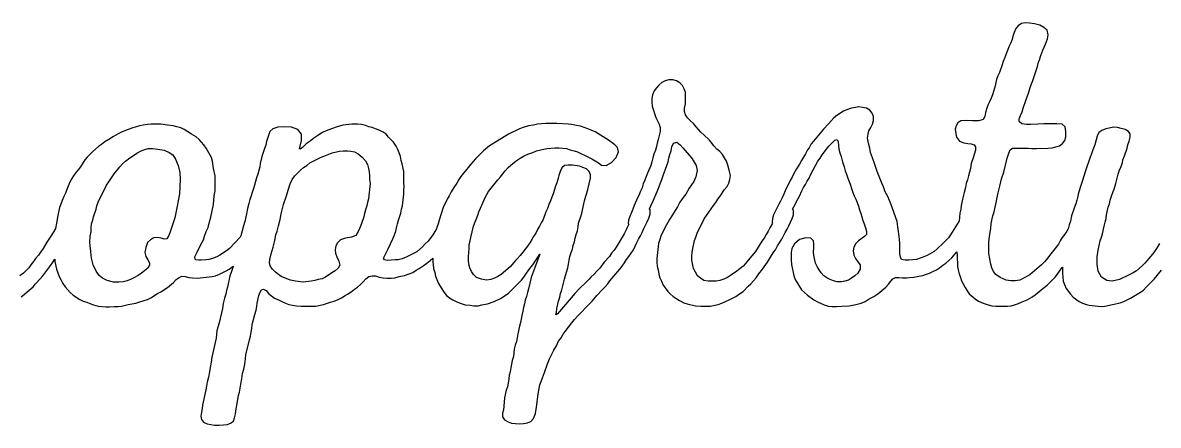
# Model space of a CAD drawing. Header units: metres. Extents: x 0 to 150, y -4 to 10.
# Drawn here: x 74.92 to 112.41, y -4.04 to 9.23 of the extents above; entities that cross this region are included whole.
import ezdxf

# ---------------------------------------------------------------- set-up
doc = ezdxf.new("R2010")
doc.units = ezdxf.units.M

msp = doc.modelspace()

# ---------------------------------------------------------------- linework, layer by layer
for p, q in [((107.713, 9.041), (107.658, 8.916)), ((107.783, 9.138), (107.713, 9.041)), ((107.894, 9.208), (107.783, 9.138)), ((108.019, 9.235), (107.894, 9.208)), ((108.158, 9.222), (108.019, 9.235)), ((108.324, 9.194), (108.158, 9.222)), ((108.505, 9.152), (108.324, 9.194)), ((108.63, 9.083), (108.505, 9.152)), ((108.741, 8.985), (108.63, 9.083)), ((107.588, 8.68), (107.533, 8.555)), ((107.616, 8.791), (107.588, 8.68)), ((107.658, 8.916), (107.616, 8.791)), ((108.685, 8.527), (108.755, 8.708)), ((108.783, 8.833), (108.741, 8.985)), ((108.755, 8.708), (108.783, 8.833)), ((107.435, 8.319), (107.394, 8.208)), ((107.477, 8.444), (107.435, 8.319)), ((107.533, 8.555), (107.477, 8.444)), ((108.533, 8.152), (108.602, 8.333)), ((108.602, 8.333), (108.685, 8.527)), ((107.297, 7.958), (107.255, 7.847)), ((107.352, 8.083), (107.297, 7.958)), ((107.394, 8.208), (107.352, 8.083)), ((108.422, 7.791), (108.463, 7.93)), ((108.463, 7.93), (108.491, 8.013)), ((108.491, 8.013), (108.533, 8.152)), ((107.172, 7.597), (107.116, 7.485)), ((107.255, 7.847), (107.172, 7.597)), ((108.269, 7.333), (108.422, 7.791)), ((95.925, 7.18), (95.841, 7.083)), ((96.022, 7.263), (95.925, 7.18)), ((96.133, 7.319), (96.022, 7.263)), ((96.258, 7.347), (96.133, 7.319)), ((96.383, 7.347), (96.258, 7.347)), ((96.508, 7.319), (96.383, 7.347)), ((96.619, 7.249), (96.508, 7.319)), ((96.703, 7.166), (96.619, 7.249)), ((96.758, 7.055), (96.703, 7.166)), ((107.074, 7.36), (107.019, 7.111)), ((107.116, 7.485), (107.074, 7.36)), ((108.185, 7.097), (108.227, 7.222)), ((108.227, 7.222), (108.269, 7.333)), ((95.716, 6.861), (95.689, 6.736)), ((95.772, 6.986), (95.716, 6.861)), ((95.841, 7.083), (95.772, 6.986)), ((96.8, 6.93), (96.758, 7.055)), ((96.8, 6.555), (96.8, 6.93)), ((106.935, 6.861), (106.894, 6.749)), ((107.019, 7.111), (106.935, 6.861)), ((108.047, 6.708), (108.13, 6.916)), ((108.13, 6.916), (108.185, 7.097)), ((95.689, 6.736), (95.689, 6.611)), ((95.689, 6.611), (95.703, 6.486)), ((95.703, 6.486), (95.828, 6.111)), ((96.772, 6.416), (96.8, 6.555)), ((96.772, 6.305), (96.772, 6.416)), ((102.288, 6.416), (102.15, 6.374)), ((102.413, 6.444), (102.288, 6.416)), ((102.525, 6.458), (102.413, 6.444)), ((102.65, 6.444), (102.525, 6.458)), ((102.775, 6.416), (102.65, 6.444)), ((102.886, 6.347), (102.775, 6.416)), ((106.741, 6.388), (106.713, 6.277)), ((106.783, 6.513), (106.741, 6.388)), ((106.838, 6.624), (106.783, 6.513)), ((106.894, 6.749), (106.838, 6.624)), ((107.922, 6.291), (107.949, 6.416)), ((107.949, 6.416), (108.047, 6.708)), ((95.828, 6.111), (95.939, 5.888)), ((96.8, 6.194), (96.772, 6.305)), ((96.869, 6.097), (96.8, 6.194)), ((96.966, 5.999), (96.869, 6.097)), ((101.705, 6.097), (101.608, 5.999)), ((101.802, 6.18), (101.705, 6.097)), ((102.025, 6.319), (101.802, 6.18)), ((102.15, 6.374), (102.025, 6.319)), ((102.969, 6.249), (102.886, 6.347)), ((103.011, 6.138), (102.969, 6.249)), ((102.983, 5.888), (103.011, 6.013)), ((103.011, 6.013), (103.011, 6.138)), ((106.074, 6.013), (105.894, 5.999)), ((106.283, 5.999), (106.074, 6.013)), ((106.63, 6.041), (106.491, 5.999)), ((106.685, 6.138), (106.63, 6.041)), ((106.713, 6.277), (106.685, 6.138)), ((107.824, 6.069), (107.866, 6.18)), ((107.824, 5.972), (107.824, 6.069)), ((107.866, 6.18), (107.922, 6.291)), ((78.316, 5.68), (78.177, 5.624)), ((78.399, 5.708), (78.316, 5.68)), ((78.552, 5.763), (78.399, 5.708)), ((78.635, 5.791), (78.552, 5.763)), ((78.774, 5.833), (78.635, 5.791)), ((78.899, 5.861), (78.774, 5.833)), ((79.038, 5.874), (78.899, 5.861)), ((79.163, 5.888), (79.038, 5.874)), ((79.482, 5.888), (79.163, 5.888)), ((79.705, 5.861), (79.482, 5.888)), ((79.885, 5.833), (79.705, 5.861)), ((80.01, 5.805), (79.885, 5.833)), ((80.135, 5.763), (80.01, 5.805)), ((80.246, 5.708), (80.135, 5.763)), ((80.496, 5.555), (80.246, 5.708)), ((83.082, 5.652), (82.971, 5.319)), ((83.179, 5.736), (83.082, 5.652)), ((83.346, 5.791), (83.179, 5.736)), ((83.568, 5.805), (83.346, 5.791)), ((83.79, 5.791), (83.568, 5.805)), ((83.999, 5.708), (83.79, 5.791)), ((84.124, 5.555), (83.999, 5.708)), ((84.943, 5.666), (84.818, 5.611)), ((85.11, 5.736), (84.943, 5.666)), ((85.304, 5.805), (85.11, 5.736)), ((85.485, 5.861), (85.304, 5.805)), ((85.79, 5.888), (85.485, 5.861)), ((85.971, 5.888), (85.79, 5.888)), ((86.11, 5.874), (85.971, 5.888)), ((86.235, 5.847), (86.11, 5.874)), ((86.346, 5.805), (86.235, 5.847)), ((86.457, 5.777), (86.346, 5.805)), ((86.568, 5.736), (86.457, 5.777)), ((86.707, 5.68), (86.568, 5.736)), ((86.818, 5.624), (86.707, 5.68)), ((91.318, 5.736), (90.957, 5.555)), ((91.443, 5.777), (91.318, 5.736)), ((91.623, 5.833), (91.443, 5.777)), ((91.79, 5.861), (91.623, 5.833)), ((91.915, 5.888), (91.79, 5.861)), ((92.179, 5.916), (91.915, 5.888)), ((92.554, 5.916), (92.179, 5.916)), ((92.943, 5.888), (92.554, 5.916)), ((93.04, 5.874), (92.943, 5.888)), ((93.207, 5.847), (93.04, 5.874)), ((93.332, 5.819), (93.207, 5.847)), ((93.582, 5.736), (93.332, 5.819)), ((93.693, 5.694), (93.582, 5.736)), ((93.818, 5.638), (93.693, 5.694)), ((94.262, 5.361), (93.818, 5.638)), ((95.939, 5.888), (95.966, 5.777)), ((95.966, 5.652), (95.939, 5.513)), ((95.966, 5.777), (95.966, 5.652)), ((97.064, 5.916), (96.966, 5.999)), ((97.161, 5.805), (97.064, 5.916)), ((97.314, 5.624), (97.161, 5.805)), ((101.358, 5.722), (101.025, 5.333)), ((101.525, 5.902), (101.358, 5.722)), ((101.608, 5.999), (101.525, 5.902)), ((102.83, 5.555), (102.858, 5.666)), ((102.858, 5.666), (102.927, 5.777)), ((102.927, 5.777), (102.983, 5.888)), ((105.741, 5.833), (105.713, 5.722)), ((105.713, 5.722), (105.727, 5.583)), ((105.797, 5.93), (105.741, 5.833)), ((105.894, 5.999), (105.797, 5.93)), ((106.491, 5.999), (106.283, 5.999)), ((107.908, 5.902), (107.824, 5.972)), ((108.06, 5.874), (107.908, 5.902)), ((108.199, 5.874), (108.06, 5.874)), ((108.435, 5.888), (108.199, 5.874)), ((108.63, 5.902), (108.435, 5.888)), ((109.06, 5.902), (108.63, 5.902)), ((109.241, 5.888), (109.06, 5.902)), ((109.338, 5.805), (109.241, 5.888)), ((109.366, 5.652), (109.338, 5.805)), ((109.366, 5.472), (109.366, 5.652)), ((110.553, 5.68), (110.456, 5.611)), ((110.678, 5.736), (110.553, 5.68)), ((110.942, 5.791), (110.678, 5.736)), ((111.067, 5.777), (110.942, 5.791)), ((111.192, 5.749), (111.067, 5.777)), ((111.317, 5.708), (111.192, 5.749)), ((111.428, 5.652), (111.317, 5.708)), ((111.484, 5.569), (111.428, 5.652)), ((77.635, 5.305), (77.524, 5.222)), ((77.76, 5.388), (77.635, 5.305)), ((77.913, 5.486), (77.76, 5.388)), ((78.066, 5.569), (77.913, 5.486)), ((78.177, 5.624), (78.066, 5.569)), ((80.649, 5.472), (80.496, 5.555)), ((80.746, 5.388), (80.649, 5.472)), ((80.899, 5.208), (80.746, 5.388)), ((82.971, 5.319), (82.943, 5.194)), ((84.082, 5.166), (84.124, 5.347)), ((84.124, 5.347), (84.124, 5.555)), ((84.415, 5.333), (84.277, 5.236)), ((84.527, 5.43), (84.415, 5.333)), ((84.665, 5.513), (84.527, 5.43)), ((84.818, 5.611), (84.665, 5.513)), ((86.915, 5.555), (86.818, 5.624)), ((86.999, 5.458), (86.915, 5.555)), ((87.165, 5.291), (86.999, 5.458)), ((87.249, 5.166), (87.165, 5.291)), ((90.582, 5.333), (90.332, 5.18)), ((90.957, 5.555), (90.582, 5.333)), ((94.471, 5.208), (94.262, 5.361)), ((95.869, 5.263), (95.841, 5.152)), ((95.897, 5.388), (95.869, 5.263)), ((95.939, 5.513), (95.897, 5.388)), ((96.355, 5.138), (96.411, 5.263)), ((96.411, 5.263), (96.522, 5.291)), ((96.522, 5.291), (96.633, 5.208)), ((97.411, 5.541), (97.314, 5.624)), ((97.591, 5.361), (97.411, 5.541)), ((97.689, 5.249), (97.591, 5.361)), ((101.025, 5.333), (100.955, 5.236)), ((101.538, 5.166), (101.733, 5.361)), ((101.733, 5.361), (101.816, 5.388)), ((101.816, 5.388), (101.844, 5.305)), ((101.844, 5.305), (101.872, 5.069)), ((102.816, 5.43), (102.83, 5.555)), ((102.844, 5.263), (102.816, 5.43)), ((102.886, 5.097), (102.844, 5.263)), ((105.727, 5.583), (105.755, 5.458)), ((105.755, 5.458), (105.852, 5.333)), ((105.852, 5.333), (105.991, 5.277)), ((105.991, 5.277), (106.13, 5.249)), ((109.255, 5.249), (109.324, 5.347)), ((109.324, 5.347), (109.366, 5.472)), ((110.359, 5.374), (110.317, 5.208)), ((110.401, 5.499), (110.359, 5.374)), ((110.456, 5.611), (110.401, 5.499)), ((111.414, 5.208), (111.456, 5.333)), ((111.456, 5.333), (111.484, 5.458)), ((111.484, 5.458), (111.484, 5.569)), ((77.232, 4.986), (77.052, 4.805)), ((77.427, 5.152), (77.232, 4.986)), ((77.524, 5.222), (77.427, 5.152)), ((78.58, 4.861), (78.691, 4.93)), ((78.691, 4.93), (78.83, 5.013)), ((78.83, 5.013), (78.955, 5.055)), ((78.955, 5.055), (79.066, 5.083)), ((79.066, 5.083), (79.205, 5.083)), ((79.205, 5.083), (79.385, 5.069)), ((79.385, 5.069), (79.594, 5.027)), ((79.594, 5.027), (79.76, 4.958)), ((79.76, 4.958), (79.871, 4.874)), ((80.982, 5.097), (80.899, 5.208)), ((81.149, 4.791), (80.982, 5.097)), ((82.86, 4.958), (82.818, 4.819)), ((82.902, 5.083), (82.86, 4.958)), ((82.943, 5.194), (82.902, 5.083)), ((84.054, 5.083), (84.082, 5.166)), ((84.082, 5.069), (84.054, 5.083)), ((84.152, 5.124), (84.082, 5.069)), ((84.277, 5.236), (84.152, 5.124)), ((84.86, 4.833), (85.138, 4.944)), ((85.138, 4.944), (85.277, 4.972)), ((85.277, 4.972), (85.374, 4.999)), ((85.374, 4.999), (85.499, 5.013)), ((85.499, 5.013), (85.638, 5.013)), ((85.638, 5.013), (85.749, 4.999)), ((85.749, 4.999), (85.874, 4.972)), ((85.874, 4.972), (85.999, 4.916)), ((85.999, 4.916), (86.124, 4.805)), ((87.304, 5.055), (87.249, 5.166)), ((87.346, 4.944), (87.304, 5.055)), ((87.388, 4.819), (87.346, 4.944)), ((90.137, 5.013), (89.873, 4.749)), ((90.332, 5.18), (90.137, 5.013)), ((91.457, 4.833), (91.596, 4.902)), ((91.596, 4.902), (91.762, 4.958)), ((91.762, 4.958), (91.887, 5.013)), ((91.887, 5.013), (92.068, 5.055)), ((92.068, 5.055), (92.234, 5.083)), ((92.234, 5.083), (92.484, 5.111)), ((92.484, 5.111), (92.623, 5.111)), ((92.623, 5.111), (92.873, 5.083)), ((92.873, 5.083), (92.998, 5.041)), ((92.998, 5.041), (93.123, 5.013)), ((93.123, 5.013), (93.234, 4.972)), ((93.234, 4.972), (93.596, 4.805)), ((94.554, 5.124), (94.471, 5.208)), ((94.512, 4.791), (94.596, 4.972)), ((94.596, 4.972), (94.554, 5.124)), ((95.758, 4.902), (95.73, 4.777)), ((95.814, 5.027), (95.758, 4.902)), ((95.841, 5.152), (95.814, 5.027)), ((96.258, 4.763), (96.286, 4.888)), ((96.286, 4.888), (96.328, 5.013)), ((96.328, 5.013), (96.355, 5.138)), ((96.633, 5.208), (96.716, 5.111)), ((96.716, 5.111), (96.939, 4.861)), ((97.744, 5.18), (97.689, 5.249)), ((97.841, 5.069), (97.744, 5.18)), ((97.939, 4.986), (97.841, 5.069)), ((98.022, 4.888), (97.939, 4.986)), ((98.161, 4.666), (98.022, 4.888)), ((100.761, 4.916), (100.705, 4.805)), ((100.83, 5.041), (100.761, 4.916)), ((100.886, 5.111), (100.83, 5.041)), ((100.955, 5.236), (100.886, 5.111)), ((101.316, 4.874), (101.455, 5.069)), ((101.455, 5.069), (101.538, 5.166)), ((101.872, 5.069), (101.9, 4.944)), ((101.9, 4.944), (101.941, 4.819)), ((102.913, 4.958), (102.886, 5.097)), ((102.983, 4.777), (102.913, 4.958)), ((106.13, 5.249), (106.241, 5.236)), ((106.241, 5.236), (106.338, 5.208)), ((106.38, 5.027), (106.297, 4.777)), ((106.338, 5.208), (106.38, 5.138)), ((106.38, 5.138), (106.38, 5.027)), ((107.422, 4.763), (107.477, 4.93)), ((107.477, 4.93), (107.519, 5.041)), ((107.519, 5.041), (107.602, 5.097)), ((107.602, 5.097), (108.116, 5.097)), ((108.116, 5.097), (108.241, 5.083)), ((108.241, 5.083), (108.394, 5.083)), ((108.394, 5.083), (108.769, 5.097)), ((108.769, 5.097), (108.908, 5.111)), ((108.908, 5.111), (109.033, 5.138)), ((109.033, 5.138), (109.158, 5.18)), ((109.158, 5.18), (109.255, 5.249)), ((110.206, 4.916), (110.164, 4.805)), ((110.248, 5.041), (110.206, 4.916)), ((110.317, 5.208), (110.248, 5.041)), ((111.303, 4.847), (111.387, 5.097)), ((111.387, 5.097), (111.414, 5.208)), ((76.969, 4.708), (76.83, 4.486)), ((77.052, 4.805), (76.969, 4.708)), ((78.121, 4.486), (78.219, 4.583)), ((78.219, 4.583), (78.316, 4.666)), ((78.316, 4.666), (78.455, 4.777)), ((78.455, 4.777), (78.58, 4.861)), ((79.871, 4.874), (79.969, 4.736)), ((79.969, 4.736), (80.052, 4.527)), ((80.052, 4.527), (80.107, 4.291)), ((81.191, 4.666), (81.149, 4.791)), ((81.219, 4.43), (81.191, 4.666)), ((82.763, 4.597), (82.749, 4.486)), ((82.818, 4.819), (82.763, 4.597)), ((84.193, 4.458), (84.304, 4.527)), ((84.304, 4.527), (84.402, 4.611)), ((84.402, 4.611), (84.527, 4.68)), ((84.527, 4.68), (84.777, 4.805)), ((84.777, 4.805), (84.86, 4.833)), ((86.124, 4.805), (86.235, 4.68)), ((86.235, 4.68), (86.304, 4.555)), ((86.304, 4.555), (86.332, 4.43)), ((87.415, 4.694), (87.388, 4.819)), ((87.443, 4.583), (87.415, 4.694)), ((87.499, 4.333), (87.443, 4.583)), ((89.721, 4.569), (89.623, 4.458)), ((89.873, 4.749), (89.721, 4.569)), ((90.943, 4.458), (91.04, 4.541)), ((91.04, 4.541), (91.207, 4.68)), ((91.207, 4.68), (91.346, 4.763)), ((91.346, 4.763), (91.457, 4.833)), ((92.804, 4.527), (92.721, 4.444)), ((92.929, 4.541), (92.804, 4.527)), ((93.068, 4.541), (92.929, 4.541)), ((93.304, 4.499), (93.068, 4.541)), ((93.596, 4.805), (93.707, 4.749)), ((93.707, 4.749), (93.929, 4.611)), ((93.929, 4.611), (94.026, 4.541)), ((94.026, 4.541), (94.179, 4.527)), ((94.179, 4.527), (94.359, 4.624)), ((94.359, 4.624), (94.512, 4.791)), ((95.661, 4.527), (95.55, 4.277)), ((95.689, 4.652), (95.661, 4.527)), ((95.73, 4.777), (95.689, 4.652)), ((96.064, 4.194), (96.189, 4.527)), ((96.189, 4.527), (96.23, 4.652)), ((96.23, 4.652), (96.258, 4.763)), ((96.939, 4.861), (97.022, 4.749)), ((97.022, 4.749), (97.161, 4.527)), ((97.161, 4.527), (97.189, 4.361)), ((98.203, 4.541), (98.161, 4.666)), ((98.244, 4.374), (98.203, 4.541)), ((100.566, 4.569), (100.469, 4.416)), ((100.636, 4.694), (100.566, 4.569)), ((100.705, 4.805), (100.636, 4.694)), ((100.941, 4.236), (101.177, 4.666)), ((101.177, 4.666), (101.247, 4.763)), ((101.247, 4.763), (101.316, 4.874)), ((101.941, 4.819), (101.983, 4.652)), ((101.983, 4.652), (102.038, 4.486)), ((103.052, 4.555), (102.983, 4.777)), ((103.136, 4.333), (103.052, 4.555)), ((106.241, 4.597), (106.213, 4.43)), ((106.297, 4.777), (106.241, 4.597)), ((107.31, 4.305), (107.366, 4.541)), ((107.366, 4.541), (107.422, 4.763)), ((110.164, 4.805), (110.012, 4.347)), ((111.178, 4.458), (111.234, 4.624)), ((111.234, 4.624), (111.248, 4.708)), ((111.248, 4.708), (111.303, 4.847)), ((76.594, 4.18), (76.524, 4.069)), ((76.677, 4.291), (76.594, 4.18)), ((76.746, 4.388), (76.677, 4.291)), ((76.83, 4.486), (76.746, 4.388)), ((77.76, 3.986), (77.899, 4.18)), ((77.899, 4.18), (77.969, 4.291)), ((77.969, 4.291), (78.052, 4.388)), ((78.052, 4.388), (78.121, 4.486)), ((80.107, 4.291), (80.121, 4.069)), ((81.274, 4.18), (81.219, 4.43)), ((81.274, 3.694), (81.274, 4.18)), ((82.679, 4.236), (82.638, 4.124)), ((82.721, 4.361), (82.679, 4.236)), ((82.749, 4.486), (82.721, 4.361)), ((83.818, 4.069), (83.902, 4.18)), ((83.902, 4.18), (84.096, 4.374)), ((84.096, 4.374), (84.193, 4.458)), ((86.332, 4.43), (86.36, 4.319)), ((86.36, 4.319), (86.374, 4.194)), ((86.374, 4.194), (86.374, 4.069)), ((87.499, 3.958), (87.499, 4.333)), ((89.387, 4.166), (89.318, 4.069)), ((89.471, 4.277), (89.387, 4.166)), ((89.623, 4.458), (89.471, 4.277)), ((90.609, 4.055), (90.693, 4.152)), ((90.693, 4.152), (90.846, 4.347)), ((90.846, 4.347), (90.943, 4.458)), ((92.623, 4.194), (92.596, 4.111)), ((92.665, 4.333), (92.623, 4.194)), ((92.721, 4.444), (92.665, 4.333)), ((93.415, 4.458), (93.304, 4.499)), ((93.54, 4.416), (93.415, 4.458)), ((93.623, 4.333), (93.54, 4.416)), ((93.665, 4.222), (93.623, 4.333)), ((93.665, 4.111), (93.665, 4.222)), ((95.508, 4.166), (95.466, 4.041)), ((95.55, 4.277), (95.508, 4.166)), ((96.022, 4.069), (96.064, 4.194)), ((97.147, 4.152), (97.078, 3.999)), ((97.189, 4.361), (97.147, 4.152)), ((98.286, 4.194), (98.244, 4.374)), ((98.272, 4.069), (98.286, 4.194)), ((100.33, 4.138), (100.261, 4.027)), ((100.386, 4.263), (100.33, 4.138)), ((100.469, 4.416), (100.386, 4.263)), ((100.886, 4.111), (100.941, 4.236)), ((102.038, 4.486), (102.08, 4.347)), ((102.08, 4.347), (102.122, 4.236)), ((102.122, 4.236), (102.163, 4.111)), ((103.288, 3.944), (103.136, 4.333)), ((106.144, 4.18), (106.116, 4.055)), ((106.185, 4.305), (106.144, 4.18)), ((106.213, 4.43), (106.185, 4.305)), ((107.241, 4.083), (107.31, 4.305)), ((109.97, 4.208), (109.776, 3.624)), ((110.012, 4.347), (109.97, 4.208)), ((111.053, 4.111), (111.095, 4.236)), ((111.095, 4.236), (111.137, 4.388)), ((111.137, 4.388), (111.178, 4.458)), ((76.441, 3.902), (76.371, 3.736)), ((76.524, 4.069), (76.441, 3.902)), ((77.413, 3.319), (77.691, 3.874)), ((77.691, 3.874), (77.76, 3.986)), ((80.121, 4.069), (80.094, 3.597)), ((82.54, 3.763), (82.499, 3.638)), ((82.568, 3.874), (82.54, 3.763)), ((82.61, 3.999), (82.568, 3.874)), ((82.638, 4.124), (82.61, 3.999)), ((83.679, 3.708), (83.749, 3.916)), ((83.749, 3.916), (83.818, 4.069)), ((86.388, 3.93), (86.332, 3.43)), ((86.374, 4.069), (86.388, 3.93)), ((87.513, 3.833), (87.499, 3.958)), ((87.499, 3.708), (87.513, 3.833)), ((89.151, 3.805), (89.068, 3.652)), ((89.248, 3.944), (89.151, 3.805)), ((89.318, 4.069), (89.248, 3.944)), ((90.304, 3.666), (90.387, 3.777)), ((90.387, 3.777), (90.609, 4.055)), ((92.512, 3.847), (92.429, 3.597)), ((92.554, 3.958), (92.512, 3.847)), ((92.596, 4.111), (92.554, 3.958)), ((93.582, 3.736), (93.665, 4.111)), ((95.369, 3.791), (95.314, 3.68)), ((95.411, 3.916), (95.369, 3.791)), ((95.466, 4.041), (95.411, 3.916)), ((95.869, 3.666), (95.939, 3.833)), ((95.939, 3.833), (95.98, 3.958)), ((95.98, 3.958), (96.022, 4.069)), ((96.925, 3.777), (96.814, 3.583)), ((97.078, 3.999), (96.925, 3.777)), ((98.091, 3.736), (98.175, 3.833)), ((98.175, 3.833), (98.23, 3.944)), ((98.23, 3.944), (98.272, 4.069)), ((100.261, 4.027), (100.094, 3.694)), ((100.65, 3.694), (100.705, 3.805)), ((100.705, 3.805), (100.761, 3.902)), ((100.761, 3.902), (100.816, 4.013)), ((100.816, 4.013), (100.886, 4.111)), ((102.163, 4.111), (102.205, 3.999)), ((102.205, 3.999), (102.247, 3.874)), ((102.247, 3.874), (102.288, 3.763)), ((102.288, 3.763), (102.33, 3.638)), ((103.344, 3.819), (103.288, 3.944)), ((103.4, 3.652), (103.344, 3.819)), ((106.047, 3.805), (106.005, 3.638)), ((106.074, 3.93), (106.047, 3.805)), ((106.116, 4.055), (106.074, 3.93)), ((107.13, 3.624), (107.185, 3.847)), ((107.185, 3.847), (107.241, 4.083)), ((110.956, 3.749), (111.012, 3.93)), ((111.012, 3.93), (111.053, 4.111)), ((76.274, 3.499), (76.219, 3.374)), ((76.33, 3.611), (76.274, 3.499)), ((76.371, 3.736), (76.33, 3.611)), ((80.094, 3.597), (80.052, 3.361)), ((81.219, 3.236), (81.246, 3.527)), ((81.246, 3.527), (81.274, 3.694)), ((82.415, 3.402), (82.388, 3.277)), ((82.457, 3.527), (82.415, 3.402)), ((82.499, 3.638), (82.457, 3.527)), ((83.527, 3.236), (83.624, 3.527)), ((83.624, 3.527), (83.679, 3.708)), ((86.332, 3.43), (86.304, 3.305)), ((87.457, 3.194), (87.499, 3.583)), ((87.499, 3.583), (87.499, 3.708)), ((88.929, 3.416), (88.804, 3.138)), ((88.998, 3.527), (88.929, 3.416)), ((89.068, 3.652), (88.998, 3.527)), ((90.109, 3.291), (90.179, 3.444)), ((90.179, 3.444), (90.248, 3.569)), ((90.248, 3.569), (90.304, 3.666)), ((92.387, 3.486), (92.346, 3.361)), ((92.429, 3.597), (92.387, 3.486)), ((93.471, 3.361), (93.512, 3.513)), ((93.512, 3.513), (93.54, 3.583)), ((93.54, 3.583), (93.582, 3.736)), ((95.216, 3.458), (95.105, 3.208)), ((95.258, 3.541), (95.216, 3.458)), ((95.314, 3.68), (95.258, 3.541)), ((95.675, 3.222), (95.744, 3.388)), ((95.744, 3.388), (95.869, 3.666)), ((96.73, 3.472), (96.619, 3.319)), ((96.814, 3.583), (96.73, 3.472)), ((97.8, 3.305), (97.869, 3.416)), ((97.869, 3.416), (97.953, 3.513)), ((97.953, 3.513), (98.091, 3.736)), ((99.997, 3.458), (99.927, 3.333)), ((100.052, 3.583), (99.997, 3.458)), ((100.094, 3.694), (100.052, 3.583)), ((100.483, 3.361), (100.566, 3.513)), ((100.566, 3.513), (100.65, 3.694)), ((102.33, 3.638), (102.372, 3.527)), ((102.372, 3.527), (102.427, 3.416)), ((102.427, 3.416), (102.469, 3.305)), ((103.483, 3.499), (103.4, 3.652)), ((103.538, 3.374), (103.483, 3.499)), ((105.963, 3.458), (105.908, 3.208)), ((106.005, 3.638), (105.963, 3.458)), ((107.074, 3.347), (107.088, 3.43)), ((107.088, 3.43), (107.13, 3.624)), ((109.72, 3.388), (109.692, 3.263)), ((109.762, 3.513), (109.72, 3.388)), ((109.776, 3.624), (109.762, 3.513)), ((110.803, 3.263), (110.831, 3.388)), ((110.831, 3.388), (110.873, 3.513)), ((110.873, 3.513), (110.928, 3.666)), ((110.928, 3.666), (110.956, 3.749)), ((76.135, 3.138), (76.08, 2.874)), ((76.177, 3.249), (76.135, 3.138)), ((76.219, 3.374), (76.177, 3.249)), ((77.26, 2.833), (77.344, 3.083)), ((77.344, 3.083), (77.371, 3.194)), ((77.371, 3.194), (77.413, 3.319)), ((80.024, 3.18), (79.941, 2.805)), ((80.052, 3.361), (80.024, 3.18)), ((81.135, 2.819), (81.219, 3.236)), ((82.346, 3.111), (82.304, 2.93)), ((82.388, 3.277), (82.346, 3.111)), ((83.457, 2.93), (83.485, 3.069)), ((83.485, 3.069), (83.527, 3.236)), ((86.235, 3.069), (86.207, 2.944)), ((86.277, 3.194), (86.235, 3.069)), ((86.304, 3.305), (86.277, 3.194)), ((87.402, 2.958), (87.429, 3.083)), ((87.429, 3.083), (87.457, 3.194)), ((88.804, 3.138), (88.665, 2.722)), ((89.984, 2.999), (90.04, 3.124)), ((90.04, 3.124), (90.109, 3.291)), ((92.248, 3.111), (92.193, 2.999)), ((92.29, 3.236), (92.248, 3.111)), ((92.346, 3.361), (92.29, 3.236)), ((93.387, 2.999), (93.415, 3.111)), ((93.415, 3.111), (93.471, 3.361)), ((95.064, 3.083), (95.022, 2.972)), ((95.105, 3.208), (95.064, 3.083)), ((95.617, 3.095), (95.675, 3.222)), ((95.637, 3.069), (95.617, 3.095)), ((95.637, 2.916), (95.637, 3.069)), ((96.466, 3.041), (96.369, 2.902)), ((96.536, 3.166), (96.466, 3.041)), ((96.619, 3.319), (96.536, 3.166)), ((97.578, 2.986), (97.647, 3.097)), ((97.647, 3.097), (97.73, 3.208)), ((97.73, 3.208), (97.8, 3.305)), ((99.816, 3.124), (99.705, 2.902)), ((99.886, 3.249), (99.816, 3.124)), ((99.927, 3.333), (99.886, 3.249)), ((100.342, 3.085), (100.427, 3.236)), ((100.369, 3.055), (100.342, 3.085)), ((100.369, 2.902), (100.369, 3.055)), ((100.427, 3.236), (100.483, 3.361)), ((102.469, 3.305), (102.511, 3.18)), ((102.511, 3.18), (102.552, 3.069)), ((102.552, 3.069), (102.594, 2.944)), ((103.58, 3.263), (103.538, 3.374)), ((103.622, 3.138), (103.58, 3.263)), ((103.747, 2.805), (103.622, 3.138)), ((105.894, 3.083), (105.866, 2.958)), ((105.908, 3.208), (105.894, 3.083)), ((106.991, 2.999), (107.033, 3.152)), ((107.033, 3.152), (107.074, 3.347)), ((109.651, 3.152), (109.553, 2.861)), ((109.692, 3.263), (109.651, 3.152)), ((110.706, 2.902), (110.762, 3.152)), ((110.762, 3.152), (110.803, 3.263)), ((76.08, 2.874), (76.038, 2.624)), ((77.191, 2.597), (77.232, 2.722)), ((77.232, 2.722), (77.26, 2.833)), ((79.941, 2.805), (79.774, 2.305)), ((81.08, 2.624), (81.135, 2.819)), ((82.249, 2.68), (82.207, 2.541)), ((82.304, 2.93), (82.249, 2.68)), ((83.36, 2.541), (83.415, 2.749)), ((83.415, 2.749), (83.457, 2.93)), ((86.179, 2.833), (86.096, 2.583)), ((86.207, 2.944), (86.179, 2.833)), ((87.29, 2.597), (87.332, 2.722)), ((87.332, 2.722), (87.402, 2.958)), ((88.665, 2.722), (88.637, 2.597)), ((89.804, 2.527), (89.859, 2.666)), ((89.859, 2.666), (89.887, 2.749)), ((89.887, 2.749), (89.943, 2.888)), ((89.943, 2.888), (89.984, 2.999)), ((92.04, 2.638), (91.984, 2.527)), ((92.109, 2.749), (92.04, 2.638)), ((92.193, 2.999), (92.109, 2.749)), ((93.276, 2.624), (93.359, 2.874)), ((93.359, 2.874), (93.387, 2.999)), ((94.925, 2.722), (94.911, 2.611)), ((94.966, 2.847), (94.925, 2.722)), ((95.022, 2.972), (94.966, 2.847)), ((95.429, 2.444), (95.54, 2.666)), ((95.54, 2.666), (95.596, 2.791)), ((95.596, 2.791), (95.637, 2.916)), ((96.272, 2.749), (96.119, 2.472)), ((96.369, 2.902), (96.272, 2.749)), ((97.189, 2.291), (97.425, 2.763)), ((97.425, 2.763), (97.494, 2.874)), ((97.494, 2.874), (97.578, 2.986)), ((99.678, 2.63), (99.661, 2.597)), ((99.677, 2.777), (99.664, 2.652)), ((99.664, 2.652), (99.678, 2.63)), ((99.705, 2.902), (99.677, 2.777)), ((100.216, 2.541), (100.328, 2.777)), ((100.328, 2.777), (100.369, 2.902)), ((102.594, 2.944), (102.622, 2.833)), ((102.622, 2.833), (102.663, 2.708)), ((102.663, 2.708), (102.705, 2.597)), ((103.788, 2.68), (103.747, 2.805)), ((103.816, 2.499), (103.788, 2.68)), ((105.83, 2.68), (105.552, 2.236)), ((105.836, 2.692), (105.83, 2.68)), ((105.866, 2.958), (105.836, 2.692)), ((106.894, 2.611), (106.949, 2.861)), ((106.949, 2.861), (106.991, 2.999)), ((109.512, 2.694), (109.47, 2.569)), ((109.553, 2.861), (109.512, 2.694)), ((110.623, 2.527), (110.664, 2.652)), ((110.664, 2.652), (110.692, 2.777)), ((110.692, 2.777), (110.706, 2.902)), ((75.926, 2.319), (75.843, 2.194)), ((75.998, 2.449), (75.926, 2.319)), ((76.038, 2.624), (75.998, 2.449)), ((77.149, 2.18), (77.177, 2.347)), ((77.177, 2.472), (77.191, 2.597)), ((77.177, 2.347), (77.177, 2.472)), ((79.774, 2.305), (79.732, 2.194)), ((80.927, 2.194), (80.982, 2.347)), ((80.982, 2.347), (81.038, 2.486)), ((81.038, 2.486), (81.08, 2.624)), ((82.207, 2.541), (82.124, 2.207)), ((83.277, 2.236), (83.318, 2.361)), ((83.318, 2.361), (83.36, 2.541)), ((85.999, 2.347), (85.915, 2.222)), ((86.054, 2.472), (85.999, 2.347)), ((86.096, 2.583), (86.054, 2.472)), ((87.193, 2.236), (87.235, 2.361)), ((87.235, 2.361), (87.263, 2.472)), ((87.263, 2.472), (87.29, 2.597)), ((88.527, 2.347), (88.457, 2.236)), ((88.578, 2.432), (88.527, 2.347)), ((88.596, 2.486), (88.578, 2.432)), ((88.637, 2.597), (88.596, 2.486)), ((89.721, 2.152), (89.804, 2.527)), ((91.859, 2.291), (91.79, 2.18)), ((91.915, 2.416), (91.859, 2.291)), ((91.984, 2.527), (91.915, 2.416)), ((93.193, 2.249), (93.234, 2.374)), ((93.234, 2.374), (93.262, 2.499)), ((93.262, 2.499), (93.276, 2.624)), ((94.776, 2.277), (94.707, 2.166)), ((94.846, 2.402), (94.776, 2.277)), ((94.873, 2.486), (94.846, 2.402)), ((94.93, 2.588), (94.873, 2.486)), ((94.911, 2.611), (94.93, 2.588)), ((95.318, 2.208), (95.373, 2.319)), ((95.373, 2.319), (95.429, 2.444)), ((96.119, 2.472), (95.994, 2.194)), ((97.147, 2.166), (97.189, 2.291)), ((99.536, 2.361), (99.466, 2.249)), ((99.591, 2.472), (99.536, 2.361)), ((99.661, 2.597), (99.591, 2.472)), ((99.98, 2.097), (100.091, 2.319)), ((100.091, 2.319), (100.161, 2.43)), ((100.161, 2.43), (100.216, 2.541)), ((102.705, 2.597), (102.747, 2.472)), ((102.747, 2.472), (102.775, 2.347)), ((102.775, 2.347), (102.775, 2.249)), ((103.844, 2.277), (103.816, 2.499)), ((103.872, 2.097), (103.844, 2.277)), ((106.824, 2.013), (106.852, 2.263)), ((106.852, 2.263), (106.88, 2.444)), ((106.88, 2.444), (106.894, 2.611)), ((109.324, 2.263), (109.241, 2.152)), ((109.394, 2.361), (109.324, 2.263)), ((109.441, 2.438), (109.394, 2.361)), ((109.47, 2.569), (109.441, 2.438)), ((110.539, 2.166), (110.567, 2.277)), ((110.567, 2.277), (110.623, 2.527)), ((75.718, 1.999), (75.593, 1.791)), ((75.801, 2.124), (75.718, 1.999)), ((75.843, 2.194), (75.801, 2.124)), ((77.135, 2.013), (77.149, 2.18)), ((77.149, 1.874), (77.135, 2.013)), ((79.038, 1.986), (78.982, 1.819)), ((79.135, 2.069), (79.038, 1.986)), ((79.246, 2.138), (79.135, 2.069)), ((79.371, 2.152), (79.246, 2.138)), ((79.496, 2.124), (79.371, 2.152)), ((79.594, 2.097), (79.496, 2.124)), ((79.677, 2.111), (79.594, 2.097)), ((79.732, 2.194), (79.677, 2.111)), ((80.677, 1.666), (80.802, 1.916)), ((80.802, 1.916), (80.885, 2.069)), ((80.885, 2.069), (80.927, 2.194)), ((81.927, 1.972), (81.746, 1.791)), ((82.094, 2.166), (81.927, 1.972)), ((82.124, 2.207), (82.094, 2.166)), ((83.193, 1.833), (83.249, 2.055)), ((83.249, 2.055), (83.277, 2.236)), ((85.318, 1.972), (85.263, 1.874)), ((85.415, 2.069), (85.318, 1.972)), ((85.582, 2.124), (85.415, 2.069)), ((85.777, 2.166), (85.582, 2.124)), ((85.915, 2.222), (85.777, 2.166)), ((86.985, 1.777), (87.138, 2.111)), ((87.138, 2.111), (87.193, 2.236)), ((88.207, 1.944), (88.124, 1.847)), ((88.304, 2.027), (88.207, 1.944)), ((88.457, 2.236), (88.304, 2.027)), ((89.665, 1.916), (89.693, 2.041)), ((89.665, 1.791), (89.665, 1.916)), ((89.693, 2.041), (89.721, 2.152)), ((91.665, 1.972), (91.582, 1.861)), ((91.734, 2.083), (91.665, 1.972)), ((91.79, 2.18), (91.734, 2.083)), ((93.068, 1.763), (93.096, 1.888)), ((93.096, 1.888), (93.137, 2.013)), ((93.137, 2.013), (93.165, 2.124)), ((93.165, 2.124), (93.193, 2.249)), ((94.651, 2.055), (94.512, 1.833)), ((94.707, 2.166), (94.651, 2.055)), ((95.137, 1.861), (95.193, 1.986)), ((95.193, 1.986), (95.248, 2.097)), ((95.248, 2.097), (95.318, 2.208)), ((95.911, 1.958), (95.855, 1.458)), ((95.953, 2.083), (95.911, 1.958)), ((95.994, 2.194), (95.953, 2.083)), ((97.05, 1.791), (97.105, 2.055)), ((97.105, 2.055), (97.147, 2.166)), ((99.328, 2.027), (99.119, 1.694)), ((99.397, 2.124), (99.328, 2.027)), ((99.466, 2.249), (99.397, 2.124)), ((99.841, 1.874), (99.98, 2.097)), ((100.4, 1.944), (100.316, 1.791)), ((100.566, 2.083), (100.4, 1.944)), ((100.775, 2.138), (100.566, 2.083)), ((100.941, 2.124), (100.775, 2.138)), ((101.025, 2.041), (100.941, 2.124)), ((101.038, 1.93), (101.025, 2.041)), ((101.038, 1.805), (101.038, 1.93)), ((102.427, 1.958), (102.358, 1.833)), ((102.511, 2.041), (102.427, 1.958)), ((102.719, 2.18), (102.511, 2.041)), ((102.775, 2.249), (102.719, 2.18)), ((103.886, 1.958), (103.872, 2.097)), ((103.886, 1.611), (103.886, 1.958)), ((105.302, 1.958), (105.108, 1.777)), ((105.483, 2.138), (105.302, 1.958)), ((105.552, 2.236), (105.483, 2.138)), ((106.824, 1.624), (106.824, 2.013)), ((109.116, 1.93), (109.047, 1.833)), ((109.172, 2.041), (109.116, 1.93)), ((109.241, 2.152), (109.172, 2.041)), ((110.428, 1.736), (110.498, 2.041)), ((110.498, 2.041), (110.539, 2.166)), ((112.456, 1.958), (112.373, 1.819)), ((75.44, 1.569), (75.343, 1.458)), ((75.51, 1.666), (75.44, 1.569)), ((75.593, 1.791), (75.51, 1.666)), ((77.163, 1.694), (77.149, 1.874)), ((77.191, 1.472), (77.163, 1.694)), ((78.982, 1.819), (78.955, 1.652)), ((78.955, 1.652), (78.982, 1.527)), ((78.982, 1.527), (79.052, 1.416)), ((80.607, 1.513), (80.677, 1.666)), ((80.621, 1.416), (80.607, 1.513)), ((81.33, 1.513), (81.191, 1.458)), ((81.427, 1.569), (81.33, 1.513)), ((81.649, 1.708), (81.427, 1.569)), ((81.746, 1.791), (81.649, 1.708)), ((83.082, 1.43), (83.124, 1.611)), ((83.124, 1.611), (83.193, 1.833)), ((85.263, 1.874), (85.235, 1.749)), ((85.235, 1.749), (85.249, 1.638)), ((85.249, 1.638), (85.29, 1.513)), ((85.29, 1.513), (85.36, 1.374)), ((86.832, 1.472), (86.985, 1.777)), ((87.693, 1.555), (87.582, 1.499)), ((87.929, 1.68), (87.693, 1.555)), ((88.124, 1.847), (87.929, 1.68)), ((89.637, 1.527), (89.665, 1.791)), ((89.637, 1.402), (89.637, 1.527)), ((91.346, 1.555), (91.248, 1.444)), ((91.429, 1.666), (91.346, 1.555)), ((91.512, 1.763), (91.429, 1.666)), ((91.582, 1.861), (91.512, 1.763)), ((91.998, 1.597), (91.818, 1.124)), ((91.832, 1.347), (91.971, 1.569)), ((91.971, 1.569), (91.998, 1.597)), ((92.957, 1.402), (92.984, 1.527)), ((92.984, 1.527), (93.026, 1.652)), ((93.026, 1.652), (93.068, 1.763)), ((94.29, 1.527), (94.123, 1.333)), ((94.359, 1.638), (94.29, 1.527)), ((94.443, 1.736), (94.359, 1.638)), ((94.512, 1.833), (94.443, 1.736)), ((94.859, 1.43), (94.929, 1.527)), ((94.929, 1.527), (95.012, 1.638)), ((95.012, 1.638), (95.082, 1.749)), ((95.082, 1.749), (95.137, 1.861)), ((97.008, 1.541), (97.022, 1.666)), ((97.008, 1.402), (97.008, 1.541)), ((97.022, 1.666), (97.05, 1.791)), ((99.119, 1.694), (98.869, 1.402)), ((99.508, 1.333), (99.647, 1.555)), ((99.647, 1.555), (99.716, 1.68)), ((99.716, 1.68), (99.772, 1.749)), ((99.772, 1.749), (99.841, 1.874)), ((100.316, 1.791), (100.288, 1.652)), ((100.288, 1.652), (100.288, 1.402)), ((101.025, 1.68), (101.038, 1.805)), ((101.038, 1.555), (101.025, 1.68)), ((101.094, 1.305), (101.038, 1.555)), ((102.358, 1.833), (102.344, 1.708)), ((102.344, 1.708), (102.358, 1.569)), ((102.358, 1.569), (102.413, 1.458)), ((103.9, 1.499), (103.886, 1.611)), ((104.677, 1.513), (104.427, 1.43)), ((104.788, 1.555), (104.677, 1.513)), ((105.011, 1.694), (104.788, 1.555)), ((105.108, 1.777), (105.011, 1.694)), ((105.594, 1.486), (105.758, 1.677)), ((105.758, 1.677), (105.769, 1.569)), ((105.769, 1.569), (105.769, 1.444)), ((106.852, 1.444), (106.824, 1.624)), ((108.866, 1.611), (108.727, 1.43)), ((109.047, 1.833), (108.866, 1.611)), ((110.401, 1.513), (110.428, 1.736)), ((110.401, 1.263), (110.401, 1.513)), ((112.22, 1.597), (111.97, 1.305)), ((112.289, 1.694), (112.22, 1.597)), ((112.373, 1.819), (112.289, 1.694)), ((75.121, 1.152), (74.94, 0.972)), ((75.19, 1.249), (75.121, 1.152)), ((75.274, 1.361), (75.19, 1.249)), ((75.343, 1.458), (75.274, 1.361)), ((75.579, 0.888), (75.815, 1.194)), ((75.815, 1.194), (75.899, 1.319)), ((75.899, 1.319), (75.975, 1.44)), ((75.975, 1.44), (75.983, 1.361)), ((75.983, 1.361), (76.038, 1.111)), ((77.246, 1.249), (77.191, 1.472)), ((77.344, 1.041), (77.246, 1.249)), ((79.052, 1.138), (78.941, 1.055)), ((79.052, 1.416), (79.107, 1.319)), ((79.107, 1.236), (79.052, 1.138)), ((79.107, 1.319), (79.107, 1.236)), ((80.732, 1.402), (80.621, 1.416)), ((80.816, 1.402), (80.732, 1.402)), ((80.969, 1.416), (80.816, 1.402)), ((81.066, 1.43), (80.969, 1.416)), ((81.191, 1.458), (81.066, 1.43)), ((81.732, 1.111), (81.866, 1.21)), ((81.866, 1.21), (81.846, 1.124)), ((83.068, 1.305), (83.082, 1.43)), ((83.096, 1.194), (83.068, 1.305)), ((83.165, 1.111), (83.096, 1.194)), ((85.332, 1.138), (85.235, 1.055)), ((85.388, 1.236), (85.332, 1.138)), ((85.36, 1.374), (85.388, 1.236)), ((86.86, 1.416), (86.832, 1.472)), ((86.957, 1.388), (86.86, 1.416)), ((87.221, 1.416), (86.957, 1.388)), ((87.318, 1.416), (87.221, 1.416)), ((87.443, 1.444), (87.318, 1.416)), ((87.582, 1.499), (87.443, 1.444)), ((88.013, 1.124), (88.138, 1.222)), ((88.138, 1.222), (88.263, 1.305)), ((88.263, 1.305), (88.374, 1.388)), ((88.374, 1.388), (88.457, 1.472)), ((88.457, 1.472), (88.457, 1.361)), ((88.457, 1.361), (88.485, 1.124)), ((89.651, 1.277), (89.637, 1.402)), ((89.679, 1.152), (89.651, 1.277)), ((89.734, 1.027), (89.679, 1.152)), ((91.012, 1.18), (90.721, 0.93)), ((91.193, 1.388), (91.012, 1.18)), ((91.248, 1.444), (91.193, 1.388)), ((91.665, 1.124), (91.762, 1.249)), ((91.762, 1.249), (91.832, 1.347)), ((92.846, 0.902), (92.915, 1.152)), ((92.915, 1.152), (92.943, 1.277)), ((92.943, 1.277), (92.957, 1.402)), ((93.971, 1.138), (93.873, 1.041)), ((94.123, 1.333), (93.971, 1.138)), ((94.637, 1.111), (94.707, 1.208)), ((94.707, 1.208), (94.79, 1.319)), ((94.79, 1.319), (94.859, 1.43)), ((95.855, 1.458), (95.855, 1.333)), ((95.855, 1.333), (95.869, 1.208)), ((95.869, 1.208), (95.897, 1.083)), ((97.064, 1.124), (97.008, 1.402)), ((98.703, 1.208), (98.605, 1.124)), ((98.786, 1.291), (98.703, 1.208)), ((98.869, 1.402), (98.786, 1.291)), ((99.341, 1.111), (99.508, 1.333)), ((100.288, 1.402), (100.302, 1.263)), ((100.302, 1.263), (100.386, 0.888)), ((101.15, 1.194), (101.094, 1.305)), ((101.219, 1.083), (101.15, 1.194)), ((102.413, 1.458), (102.497, 1.347)), ((102.497, 1.347), (102.566, 1.249)), ((102.566, 1.249), (102.566, 1.111)), ((103.941, 1.43), (103.9, 1.499)), ((104.052, 1.402), (103.941, 1.43)), ((104.177, 1.402), (104.052, 1.402)), ((104.427, 1.43), (104.177, 1.402)), ((105.094, 1.083), (105.191, 1.152)), ((105.191, 1.152), (105.302, 1.236)), ((105.302, 1.236), (105.4, 1.305)), ((105.4, 1.305), (105.497, 1.388)), ((105.497, 1.388), (105.594, 1.486)), ((105.769, 1.444), (105.783, 1.319)), ((105.783, 1.319), (105.783, 1.194)), ((105.783, 1.194), (105.811, 1.083)), ((106.88, 1.277), (106.852, 1.444)), ((106.922, 1.152), (106.88, 1.277)), ((106.977, 1.027), (106.922, 1.152)), ((108.56, 1.249), (108.172, 0.916)), ((108.658, 1.347), (108.56, 1.249)), ((108.727, 1.43), (108.658, 1.347)), ((109.158, 1.041), (109.227, 1.152)), ((109.227, 1.152), (109.248, 1.177)), ((109.248, 1.177), (109.248, 0.972)), ((110.428, 1.041), (110.401, 1.263)), ((111.887, 1.222), (111.692, 1.055)), ((111.97, 1.305), (111.887, 1.222)), ((74.94, 0.972), (74.829, 0.888)), ((75.343, 0.624), (75.496, 0.791)), ((75.496, 0.791), (75.579, 0.888)), ((76.038, 1.111), (76.121, 0.861)), ((76.121, 0.861), (76.191, 0.749)), ((77.441, 0.902), (77.344, 1.041)), ((77.552, 0.805), (77.441, 0.902)), ((77.705, 0.736), (77.552, 0.805)), ((78.496, 0.777), (78.371, 0.722)), ((78.607, 0.833), (78.496, 0.777)), ((78.732, 0.902), (78.607, 0.833)), ((78.844, 0.972), (78.732, 0.902)), ((78.941, 1.055), (78.844, 0.972)), ((79.899, 0.666), (79.982, 0.763)), ((79.982, 0.763), (80.08, 0.833)), ((80.08, 0.833), (80.177, 0.874)), ((80.177, 0.874), (80.288, 0.861)), ((80.288, 0.861), (80.399, 0.833)), ((80.399, 0.833), (80.524, 0.819)), ((80.524, 0.819), (80.677, 0.805)), ((80.677, 0.805), (81.177, 0.861)), ((81.177, 0.861), (81.288, 0.888)), ((81.288, 0.888), (81.413, 0.944)), ((81.413, 0.944), (81.635, 1.055)), ((81.635, 1.055), (81.732, 1.111)), ((81.763, 0.888), (81.679, 0.513)), ((81.804, 0.999), (81.763, 0.888)), ((81.846, 1.124), (81.804, 0.999)), ((83.263, 1.013), (83.165, 1.111)), ((83.36, 0.93), (83.263, 1.013)), ((83.457, 0.861), (83.36, 0.93)), ((83.582, 0.805), (83.457, 0.861)), ((83.763, 0.749), (83.582, 0.805)), ((84.679, 0.763), (84.568, 0.736)), ((84.804, 0.791), (84.679, 0.763)), ((84.915, 0.847), (84.804, 0.791)), ((85.124, 0.986), (84.915, 0.847)), ((85.235, 1.055), (85.124, 0.986)), ((86.165, 0.694), (86.249, 0.791)), ((86.249, 0.791), (86.346, 0.861)), ((86.346, 0.861), (86.457, 0.888)), ((86.457, 0.888), (86.568, 0.888)), ((86.568, 0.888), (86.693, 0.847)), ((86.693, 0.847), (86.818, 0.819)), ((86.818, 0.819), (86.943, 0.805)), ((86.943, 0.805), (87.082, 0.805)), ((87.082, 0.805), (87.207, 0.819)), ((87.207, 0.819), (87.346, 0.861)), ((87.346, 0.861), (87.527, 0.902)), ((87.527, 0.902), (87.679, 0.958)), ((87.679, 0.958), (87.804, 0.999)), ((87.804, 0.999), (87.915, 1.069)), ((87.915, 1.069), (88.013, 1.124)), ((88.485, 1.124), (88.526, 0.999)), ((88.526, 0.999), (88.554, 0.874)), ((88.554, 0.874), (88.596, 0.763)), ((88.596, 0.763), (88.651, 0.638)), ((89.804, 0.93), (89.734, 1.027)), ((89.901, 0.833), (89.804, 0.93)), ((90.068, 0.777), (89.901, 0.833)), ((90.234, 0.749), (90.068, 0.777)), ((90.373, 0.763), (90.234, 0.749)), ((90.498, 0.805), (90.373, 0.763)), ((90.609, 0.861), (90.498, 0.805)), ((90.721, 0.93), (90.609, 0.861)), ((91.387, 0.749), (91.471, 0.847)), ((91.471, 0.847), (91.554, 0.972)), ((91.554, 0.972), (91.665, 1.124)), ((91.707, 0.833), (91.623, 0.458)), ((91.748, 0.958), (91.707, 0.833)), ((91.818, 1.124), (91.748, 0.958)), ((92.762, 0.597), (92.804, 0.777)), ((92.804, 0.777), (92.846, 0.902)), ((93.623, 0.777), (93.526, 0.68)), ((93.679, 0.847), (93.623, 0.777)), ((93.79, 0.944), (93.679, 0.847)), ((93.873, 1.041), (93.79, 0.944)), ((94.304, 0.722), (94.637, 1.111)), ((95.897, 1.083), (95.925, 0.944)), ((95.925, 0.944), (95.953, 0.819)), ((95.953, 0.819), (96.008, 0.708)), ((97.133, 1.013), (97.064, 1.124)), ((97.203, 0.888), (97.133, 1.013)), ((97.3, 0.805), (97.203, 0.888)), ((97.411, 0.736), (97.3, 0.805)), ((98.064, 0.777), (97.939, 0.736)), ((98.189, 0.833), (98.064, 0.777)), ((98.286, 0.902), (98.189, 0.833)), ((98.494, 1.041), (98.286, 0.902)), ((98.605, 1.124), (98.494, 1.041)), ((98.966, 0.624), (99.133, 0.819)), ((99.133, 0.819), (99.23, 0.958)), ((99.23, 0.958), (99.341, 1.111)), ((100.386, 0.888), (100.427, 0.763)), ((100.427, 0.763), (100.636, 0.43)), ((101.288, 0.986), (101.219, 1.083)), ((101.372, 0.888), (101.288, 0.986)), ((101.469, 0.819), (101.372, 0.888)), ((101.58, 0.763), (101.469, 0.819)), ((101.691, 0.722), (101.58, 0.763)), ((102.288, 0.805), (102.191, 0.749)), ((102.4, 0.888), (102.288, 0.805)), ((102.497, 0.972), (102.4, 0.888)), ((102.566, 1.111), (102.497, 0.972)), ((103.58, 0.708), (103.65, 0.791)), ((103.65, 0.791), (103.733, 0.833)), ((103.733, 0.833), (103.844, 0.833)), ((103.844, 0.833), (103.969, 0.819)), ((103.969, 0.819), (104.108, 0.819)), ((104.108, 0.819), (104.205, 0.833)), ((104.205, 0.833), (104.344, 0.847)), ((104.344, 0.847), (104.511, 0.874)), ((104.511, 0.874), (104.636, 0.902)), ((104.636, 0.902), (104.733, 0.93)), ((104.733, 0.93), (104.858, 0.972)), ((104.858, 0.972), (104.969, 1.027)), ((104.969, 1.027), (105.094, 1.083)), ((105.811, 1.083), (105.838, 0.958)), ((105.838, 0.958), (105.88, 0.833)), ((105.88, 0.833), (105.922, 0.722)), ((107.047, 0.93), (106.977, 1.027)), ((107.199, 0.833), (107.047, 0.93)), ((107.394, 0.749), (107.199, 0.833)), ((108.172, 0.916), (107.838, 0.749)), ((108.741, 0.583), (109.005, 0.847)), ((109.005, 0.847), (109.088, 0.944)), ((109.088, 0.944), (109.158, 1.041)), ((109.248, 0.972), (109.276, 0.708)), ((110.539, 0.847), (110.428, 1.041)), ((110.72, 0.736), (110.539, 0.847)), ((111.137, 0.763), (110.887, 0.708)), ((111.248, 0.819), (111.137, 0.763)), ((111.345, 0.861), (111.248, 0.819)), ((111.456, 0.916), (111.345, 0.861)), ((111.581, 0.986), (111.456, 0.916)), ((111.692, 1.055), (111.581, 0.986)), ((112.012, 0.513), (112.276, 0.777)), ((112.276, 0.777), (112.526, 1.069)), ((75.065, 0.361), (75.26, 0.527)), ((75.26, 0.527), (75.343, 0.624)), ((76.191, 0.749), (76.246, 0.638)), ((76.246, 0.638), (76.316, 0.527)), ((76.316, 0.527), (76.482, 0.333)), ((77.913, 0.68), (77.705, 0.736)), ((78.094, 0.68), (77.913, 0.68)), ((78.232, 0.694), (78.094, 0.68)), ((78.371, 0.722), (78.232, 0.694)), ((79.482, 0.361), (79.705, 0.499)), ((79.705, 0.499), (79.899, 0.666)), ((81.652, 0.402), (81.624, 0.277)), ((81.679, 0.513), (81.652, 0.402)), ((82.763, 0.347), (82.804, 0.43)), ((82.804, 0.43), (82.874, 0.444)), ((82.874, 0.444), (82.957, 0.402)), ((82.957, 0.402), (83.04, 0.305)), ((83.929, 0.708), (83.763, 0.749)), ((84.179, 0.68), (83.929, 0.708)), ((84.443, 0.708), (84.179, 0.68)), ((84.568, 0.736), (84.443, 0.708)), ((85.763, 0.361), (85.874, 0.444)), ((85.874, 0.444), (85.971, 0.513)), ((85.971, 0.513), (86.068, 0.597)), ((86.068, 0.597), (86.165, 0.694)), ((88.651, 0.638), (88.735, 0.486)), ((88.735, 0.486), (88.832, 0.333)), ((90.957, 0.319), (91.387, 0.749)), ((91.623, 0.458), (91.582, 0.333)), ((92.679, 0.305), (92.721, 0.43)), ((92.721, 0.43), (92.762, 0.597)), ((93.304, 0.472), (93.151, 0.305)), ((93.526, 0.68), (93.304, 0.472)), ((93.873, 0.236), (94.054, 0.43)), ((94.054, 0.43), (94.151, 0.527)), ((94.151, 0.527), (94.234, 0.624)), ((94.234, 0.624), (94.304, 0.722)), ((96.008, 0.708), (96.064, 0.583)), ((96.064, 0.583), (96.133, 0.486)), ((96.133, 0.486), (96.216, 0.374)), ((97.55, 0.708), (97.411, 0.736)), ((97.814, 0.708), (97.55, 0.708)), ((97.939, 0.736), (97.814, 0.708)), ((98.703, 0.374), (98.869, 0.541)), ((98.869, 0.541), (98.966, 0.624)), ((100.636, 0.43), (100.733, 0.333)), ((101.816, 0.694), (101.691, 0.722)), ((101.955, 0.694), (101.816, 0.694)), ((102.066, 0.708), (101.955, 0.694)), ((102.191, 0.749), (102.066, 0.708)), ((103.15, 0.291), (103.288, 0.402)), ((103.288, 0.402), (103.413, 0.513)), ((103.413, 0.513), (103.511, 0.611)), ((103.511, 0.611), (103.58, 0.708)), ((105.922, 0.722), (106.033, 0.499)), ((106.033, 0.499), (106.102, 0.388)), ((106.102, 0.388), (106.172, 0.291)), ((107.547, 0.722), (107.394, 0.749)), ((107.685, 0.722), (107.547, 0.722)), ((107.838, 0.749), (107.685, 0.722)), ((108.352, 0.263), (108.547, 0.43)), ((108.547, 0.43), (108.741, 0.583)), ((109.276, 0.708), (109.317, 0.597)), ((109.317, 0.597), (109.373, 0.472)), ((109.373, 0.472), (109.512, 0.277)), ((110.887, 0.708), (110.72, 0.736)), ((111.831, 0.347), (111.928, 0.416)), ((111.928, 0.416), (112.012, 0.513)), ((74.871, 0.194), (74.982, 0.277)), ((74.982, 0.277), (75.065, 0.361)), ((76.482, 0.333), (76.58, 0.249)), ((76.58, 0.249), (76.802, 0.111)), ((76.802, 0.111), (76.913, 0.055)), ((76.913, 0.055), (77.038, 0.013)), ((77.038, 0.013), (77.135, -0.028)), ((78.649, -0.014), (78.788, 0.027)), ((78.788, 0.027), (79.038, 0.111)), ((79.038, 0.111), (79.149, 0.166)), ((79.149, 0.166), (79.371, 0.305)), ((79.371, 0.305), (79.482, 0.361)), ((81.582, 0.152), (81.541, -0.028)), ((81.624, 0.277), (81.582, 0.152)), ((82.665, -0.014), (82.721, 0.236)), ((82.721, 0.236), (82.763, 0.347)), ((83.04, 0.305), (83.138, 0.222)), ((83.138, 0.222), (83.235, 0.152)), ((83.235, 0.152), (83.36, 0.097)), ((83.36, 0.097), (83.471, 0.041)), ((83.471, 0.041), (83.596, -0.014)), ((84.985, -0.014), (85.068, 0.013)), ((85.068, 0.013), (85.207, 0.055)), ((85.207, 0.055), (85.332, 0.111)), ((85.332, 0.111), (85.443, 0.166)), ((85.443, 0.166), (85.568, 0.236)), ((85.568, 0.236), (85.638, 0.277)), ((85.638, 0.277), (85.763, 0.361)), ((88.832, 0.333), (88.915, 0.236)), ((88.915, 0.236), (89.012, 0.166)), ((89.012, 0.166), (89.123, 0.097)), ((89.123, 0.097), (89.234, 0.041)), ((89.234, 0.041), (89.359, -0.014)), ((90.262, -0.042), (90.484, 0.041)), ((90.484, 0.041), (90.693, 0.138)), ((90.693, 0.138), (90.846, 0.236)), ((90.846, 0.236), (90.957, 0.319)), ((91.512, 0.083), (91.484, -0.042)), ((91.554, 0.208), (91.512, 0.083)), ((91.582, 0.333), (91.554, 0.208)), ((92.554, -0.195), (92.609, 0.055)), ((92.609, 0.055), (92.651, 0.18)), ((92.651, 0.18), (92.679, 0.305)), ((93.151, 0.305), (92.846, -0.056)), ((93.637, -0.042), (93.721, 0.055)), ((93.721, 0.055), (93.873, 0.236)), ((96.216, 0.374), (96.3, 0.291)), ((96.3, 0.291), (96.397, 0.208)), ((96.397, 0.208), (96.605, 0.069)), ((96.605, 0.069), (96.744, 0)), ((96.744, 0), (96.855, -0.042)), ((98.008, -0.014), (98.119, 0.041)), ((98.119, 0.041), (98.244, 0.097)), ((98.244, 0.097), (98.466, 0.208)), ((98.466, 0.208), (98.591, 0.291)), ((98.591, 0.291), (98.703, 0.374)), ((100.733, 0.333), (100.83, 0.249)), ((100.83, 0.249), (101.038, 0.097)), ((101.038, 0.097), (101.163, 0.027)), ((101.163, 0.027), (101.386, -0.07)), ((102.608, -0.014), (102.733, 0.041)), ((102.733, 0.041), (102.872, 0.124)), ((102.872, 0.124), (103.025, 0.208)), ((103.025, 0.208), (103.15, 0.291)), ((106.172, 0.291), (106.366, 0.124)), ((106.366, 0.124), (106.477, 0.055)), ((106.477, 0.055), (106.63, -0.014)), ((107.797, -0.028), (107.922, 0.027)), ((107.922, 0.027), (108.088, 0.097)), ((108.088, 0.097), (108.241, 0.18)), ((108.241, 0.18), (108.352, 0.263)), ((109.512, 0.277), (109.609, 0.18)), ((109.609, 0.18), (109.803, 0.041)), ((109.803, 0.041), (109.914, -0.014)), ((110.651, -0.112), (111.151, 0)), ((111.151, 0), (111.276, 0.041)), ((111.276, 0.041), (111.498, 0.152)), ((111.498, 0.152), (111.72, 0.277)), ((111.72, 0.277), (111.831, 0.347)), ((77.135, -0.028), (77.26, -0.07)), ((77.26, -0.07), (77.413, -0.112)), ((77.413, -0.112), (77.663, -0.139)), ((77.663, -0.139), (77.788, -0.139)), ((77.788, -0.139), (77.941, -0.125)), ((77.941, -0.125), (78.066, -0.125)), ((78.066, -0.125), (78.177, -0.112)), ((78.177, -0.112), (78.316, -0.084)), ((78.316, -0.084), (78.399, -0.056)), ((78.399, -0.056), (78.649, -0.014)), ((81.485, -0.334), (81.402, -0.667)), ((81.513, -0.195), (81.485, -0.334)), ((81.541, -0.028), (81.513, -0.195)), ((82.582, -0.389), (82.624, -0.25)), ((82.624, -0.25), (82.652, -0.125)), ((82.652, -0.125), (82.665, -0.014)), ((83.596, -0.014), (83.707, -0.056)), ((83.707, -0.056), (83.832, -0.084)), ((83.832, -0.084), (83.957, -0.098)), ((83.957, -0.098), (84.11, -0.112)), ((84.11, -0.112), (84.596, -0.112)), ((84.596, -0.112), (84.846, -0.056)), ((84.846, -0.056), (84.985, -0.014)), ((89.359, -0.014), (89.526, -0.07)), ((89.526, -0.07), (89.693, -0.084)), ((89.693, -0.084), (89.818, -0.098)), ((89.818, -0.098), (89.957, -0.098)), ((89.957, -0.098), (90.082, -0.07)), ((90.082, -0.07), (90.262, -0.042)), ((91.429, -0.278), (91.401, -0.417)), ((91.457, -0.153), (91.429, -0.278)), ((91.484, -0.042), (91.457, -0.153)), ((92.526, -0.403), (92.54, -0.32)), ((92.582, -0.362), (92.526, -0.403)), ((92.54, -0.32), (92.554, -0.195)), ((92.846, -0.056), (92.582, -0.362)), ((93.248, -0.431), (93.637, -0.042)), ((96.855, -0.042), (97.133, -0.098)), ((97.133, -0.098), (97.314, -0.112)), ((97.314, -0.112), (97.633, -0.112)), ((97.633, -0.112), (97.772, -0.084)), ((97.772, -0.084), (97.883, -0.056)), ((97.883, -0.056), (98.008, -0.014)), ((101.386, -0.07), (101.511, -0.112)), ((101.511, -0.112), (101.65, -0.125)), ((101.65, -0.125), (101.788, -0.125)), ((101.788, -0.125), (101.969, -0.112)), ((101.969, -0.112), (102.205, -0.098)), ((102.205, -0.098), (102.427, -0.056)), ((102.427, -0.056), (102.608, -0.014)), ((106.63, -0.014), (106.797, -0.07)), ((106.797, -0.07), (106.922, -0.098)), ((106.922, -0.098), (107.047, -0.112)), ((107.047, -0.112), (107.435, -0.112)), ((107.435, -0.112), (107.56, -0.098)), ((107.56, -0.098), (107.672, -0.07)), ((107.672, -0.07), (107.797, -0.028)), ((109.914, -0.014), (110.039, -0.056)), ((110.039, -0.056), (110.137, -0.084)), ((110.137, -0.084), (110.526, -0.125)), ((110.526, -0.125), (110.651, -0.112)), ((81.402, -0.667), (81.36, -0.806)), ((82.485, -0.848), (82.499, -0.723)), ((82.499, -0.723), (82.582, -0.389)), ((91.359, -0.653), (91.318, -0.778)), ((91.373, -0.542), (91.359, -0.653)), ((91.401, -0.417), (91.373, -0.542)), ((92.832, -0.945), (93.054, -0.667)), ((93.054, -0.667), (93.137, -0.556)), ((93.137, -0.556), (93.248, -0.431)), ((81.332, -0.931), (81.304, -1.167)), ((81.36, -0.806), (81.332, -0.931)), ((82.402, -1.223), (82.443, -1.098)), ((82.443, -1.098), (82.457, -0.973)), ((82.457, -0.973), (82.485, -0.848)), ((91.262, -1.028), (91.248, -1.153)), ((91.318, -0.778), (91.262, -1.028)), ((92.693, -1.153), (92.762, -1.042)), ((92.762, -1.042), (92.832, -0.945)), ((81.304, -1.167), (81.166, -1.792)), ((82.29, -1.723), (82.402, -1.223)), ((91.179, -1.403), (91.151, -1.528)), ((91.221, -1.278), (91.179, -1.403)), ((91.248, -1.153), (91.221, -1.278)), ((92.457, -1.57), (92.54, -1.417)), ((92.54, -1.417), (92.609, -1.264)), ((92.609, -1.264), (92.693, -1.153)), ((81.166, -1.792), (81.138, -1.959)), ((82.249, -2.028), (82.277, -1.848)), ((82.277, -1.848), (82.29, -1.723)), ((91.123, -1.778), (91.082, -1.903)), ((91.151, -1.528), (91.123, -1.778)), ((92.248, -2.014), (92.318, -1.848)), ((92.318, -1.848), (92.387, -1.695)), ((92.387, -1.695), (92.457, -1.57)), ((81.11, -2.139), (81.082, -2.278)), ((81.138, -1.959), (81.11, -2.139)), ((82.179, -2.334), (82.221, -2.195)), ((82.221, -2.195), (82.249, -2.028)), ((91.04, -2.153), (91.012, -2.278)), ((91.054, -2.028), (91.04, -2.153)), ((91.082, -1.903), (91.054, -2.028)), ((92.151, -2.306), (92.248, -2.014)), ((81.054, -2.459), (81.013, -2.625)), ((81.082, -2.278), (81.054, -2.459)), ((82.124, -2.681), (82.152, -2.514)), ((82.152, -2.514), (82.179, -2.334)), ((90.971, -2.514), (90.943, -2.653)), ((90.984, -2.389), (90.971, -2.514)), ((91.012, -2.278), (90.984, -2.389)), ((91.998, -2.709), (92.04, -2.598)), ((92.04, -2.598), (92.082, -2.473)), ((92.082, -2.473), (92.151, -2.306)), ((80.971, -2.875), (80.86, -3.375)), ((80.985, -2.75), (80.971, -2.875)), ((81.013, -2.625), (80.985, -2.75)), ((82.04, -3.056), (82.082, -2.945)), ((82.082, -2.945), (82.096, -2.82)), ((82.096, -2.82), (82.124, -2.681)), ((90.887, -2.889), (90.832, -3.139)), ((90.929, -2.778), (90.887, -2.889)), ((90.943, -2.653), (90.929, -2.778)), ((91.943, -3.014), (91.971, -2.834)), ((91.971, -2.834), (91.998, -2.709)), ((81.971, -3.5), (81.999, -3.32)), ((81.999, -3.32), (82.027, -3.181)), ((82.027, -3.181), (82.04, -3.056)), ((90.818, -3.278), (90.79, -3.528)), ((90.832, -3.139), (90.818, -3.278)), ((91.887, -3.445), (91.943, -3.014)), ((80.818, -3.612), (80.804, -3.737)), ((80.804, -3.737), (80.818, -3.848)), ((80.846, -3.487), (80.818, -3.612)), ((80.86, -3.375), (80.846, -3.487)), ((81.915, -3.792), (81.943, -3.667)), ((81.943, -3.667), (81.971, -3.5)), ((90.79, -3.528), (90.762, -3.639)), ((90.762, -3.639), (90.762, -3.764)), ((91.79, -3.82), (91.846, -3.653)), ((91.846, -3.653), (91.887, -3.445)), ((80.818, -3.848), (80.888, -3.945)), ((80.888, -3.945), (81.013, -4)), ((81.013, -4), (81.249, -4.042)), ((81.249, -4.042), (81.402, -4.042)), ((81.402, -4.042), (81.554, -4.028)), ((81.554, -4.028), (81.679, -4.014)), ((81.679, -4.014), (81.777, -3.973)), ((81.777, -3.973), (81.874, -3.903)), ((81.874, -3.903), (81.915, -3.792)), ((90.762, -3.764), (90.832, -3.862)), ((90.832, -3.862), (90.943, -3.931)), ((90.943, -3.931), (91.054, -3.973)), ((91.054, -3.973), (91.318, -4)), ((91.318, -4), (91.457, -3.987)), ((91.457, -3.987), (91.582, -3.959)), ((91.582, -3.959), (91.693, -3.917)), ((91.693, -3.917), (91.79, -3.82))]:
    msp.add_line(p, q)

doc.saveas('drawing.dxf')
